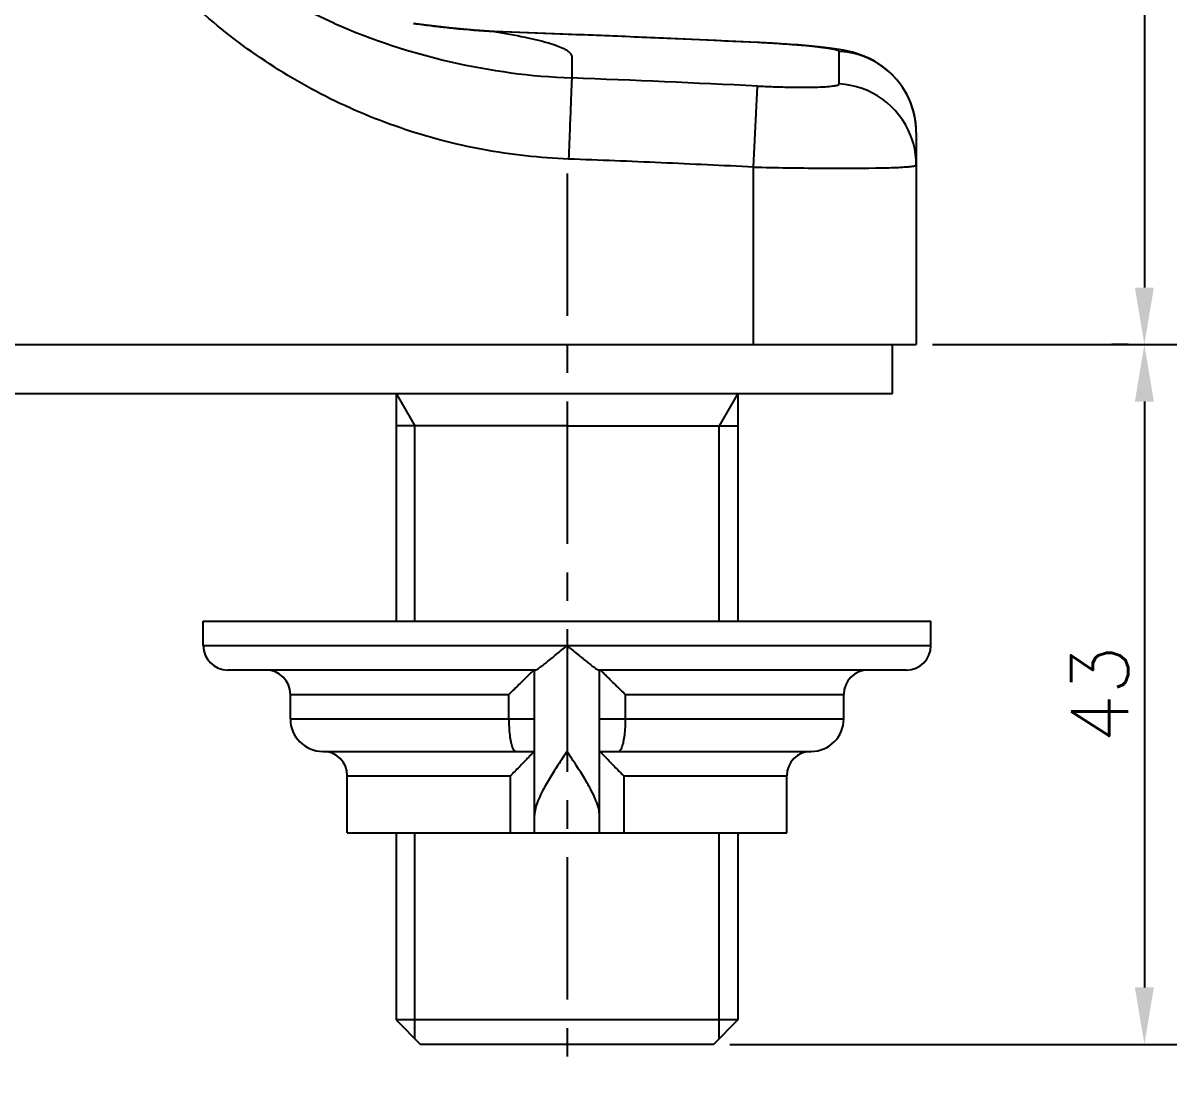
# Model space of a CAD drawing. Extents: x 25667 to 26261, y -2919 to -2499.
# Drawn here: x 26118.9 to 26189.8, y -2805.5 to -2740.8 of the extents above; entities that cross this region are included whole.
import ezdxf

# ---------------------------------------------------------------- set-up
doc = ezdxf.new("R2010")
doc.units = 0
doc.header["$LTSCALE"] = 7
doc.header["$MEASUREMENT"] = 0
doc.linetypes.add('CENTER', pattern=[2, 1.25, -0.25, 0.25, -0.25])
doc.layers.get('DEFPOINTS').update_dxf_attribs({"linetype": 'CONTINUOUS'})
for name, color, linetype in [('CENTER', 1, 'CENTER'), ('D', 2, 'CONTINUOUS'), ('DWG', 7, 'CONTINUOUS')]:
    doc.layers.add(name, color=color, linetype=linetype)
doc.styles.add('GHS', font='romans', dxfattribs={"bigfont": 'ghs'})
doc.dimstyles.new('HONG', dxfattribs={"dimscale": 0, "dimtxt": 3.5, "dimasz": 3.5, "dimexe": 2, "dimexo": 1, "dimgap": 1, "dimtad": 1, "dimdec": 4, "dimdsep": 46, "dimtxsty": 'GHS', "dimcen": 3, "dimclrd": 2, "dimclre": 2, "dimclrt": 2, "dimadec": 0, "dimazin": 0, "dimtfac": 1, "dimtdec": 4, "dimtmove": 0, "dimatfit": 2, "dimfxl": 1, "dimtvp": 1, "dimtolj": 1, "dimarcsym": 0})

# ---------------------------------------------------------------- blocks, each defined once
blk = doc.blocks.new('A$C18BB55CF')
at = {"layer": 'CENTER'}
blk.add_line((22.35, 55.5), (22.35, 0), dxfattribs=at)
at = {"layer": 'D'}
for p, q in [((11.85, 41.992), (13, 40)), ((32.85, 41.992), (31.7, 40))]:
    blk.add_line(p, q, dxfattribs=at)
at = {"layer": 'DWG'}
for p, q in [((11.85, 41.987), (11.85, 28)), ((32.85, 41.988), (32.85, 28)), ((22.35, 40), (11.85, 40)), ((22.35, 40), (32.85, 40)), ((0, 26.5), (0, 28)), ((0, 28), (44.7, 28)), ((44.7, 26.5), (44.7, 28)), ((0, 26.5), (44.7, 26.5)), ((20.392, 25), (1.5, 25)), ((20.35, 15), (20.35, 25)), ((43.2, 25), (24.308, 25)), ((24.35, 15), (24.35, 25)), ((5.35, 22), (5.35, 23.5)), ((5.35, 23.5), (18.771, 23.5)), ((18.771, 22), (18.771, 23.5)), ((25.929, 23.5), (25.929, 22)), ((25.929, 23.5), (39.35, 23.5)), ((39.35, 22), (39.35, 23.5)), ((5.35, 22), (20.35, 22)), ((24.35, 22), (39.35, 22)), ((7.35, 20), (20.35, 20)), ((24.35, 20), (37.35, 20)), ((8.85, 15), (8.85, 18.5)), ((8.85, 18.5), (18.866, 18.5)), ((18.866, 15), (18.866, 18.5)), ((25.834, 18.5), (25.834, 15)), ((25.834, 18.5), (35.85, 18.5)), ((35.85, 15), (35.85, 18.5)), ((8.85, 15), (35.85, 15)), ((11.85, 15), (11.85, 3.5)), ((32.85, 15), (32.85, 3.5)), ((11.85, 3.5), (13.35, 2)), ((32.828, 3.5), (11.85, 3.5)), ((32.85, 3.5), (31.35, 2)), ((31.35, 2), (13.35, 2))]:
    blk.add_line(p, q, dxfattribs=at)
at = {"layer": 'DWG', "color": 2}
for p, q in [((13, 28), (13, 40)), ((31.7, 28), (31.7, 40)), ((13, 2.35), (13, 15)), ((31.7, 2.35), (31.7, 15))]:
    blk.add_line(p, q, dxfattribs=at)
at = {"layer": 'DWG'}
for centre, radius, start, end in [((1.5, 26.5), 1.5, 180, 270), ((43.2, 26.5), 1.5, 270, 0), ((3.85, 23.5), 1.5, 0, 90), ((40.85, 23.5), 1.5, 90, 180), ((7.35, 22), 2, 180, 270), ((37.35, 22), 2, 270, 0), ((7.35, 18.5), 1.5, 0, 90), ((37.35, 18.5), 1.5, 90, 180)]:
    blk.add_arc(centre, radius, start, end, dxfattribs=at)
for points in [[(20.392, 25), (20.487, 25.033), (20.645, 25.131), (20.852, 25.283), (21.103, 25.479), (21.393, 25.713), (21.707, 25.969), (22.031, 26.236), (22.35, 26.5)], [(22.35, 26.5), (22.67, 26.236), (22.995, 25.968), (23.31, 25.71), (23.6, 25.477), (23.851, 25.281), (24.057, 25.13), (24.213, 25.032), (24.308, 25)], [(20.257, 24.942), (20.178, 24.872), (20.02, 24.721), (19.827, 24.529), (19.594, 24.298), (19.327, 24.035), (19.046, 23.761), (18.771, 23.5)], [(20.287, 24.968), (20.257, 24.942)], [(20.342, 25), (20.287, 24.968)], [(24.442, 24.942), (24.413, 24.968), (24.358, 25)], [(25.929, 23.5), (25.654, 23.761), (25.371, 24.036), (25.103, 24.301), (24.871, 24.532), (24.678, 24.723), (24.522, 24.873), (24.442, 24.942)], [(18.771, 22), (18.785, 21.482), (18.827, 21), (18.894, 20.586), (18.982, 20.268), (19.083, 20.068), (19.192, 20)], [(25.929, 22), (25.915, 21.482), (25.873, 21), (25.806, 20.586), (25.718, 20.268), (25.617, 20.068), (25.508, 20)], [(20.347, 20), (20.304, 19.968), (20.208, 19.873), (20.064, 19.723), (19.883, 19.531), (19.663, 19.301), (19.406, 19.036), (19.133, 18.761), (18.866, 18.5)], [(22.35, 20), (22.072, 19.58), (21.791, 19.151), (21.519, 18.726), (21.267, 18.316), (21.031, 17.911), (20.788, 17.458), (20.563, 16.965), (20.405, 16.485), (20.35, 16.075)], [(24.35, 16.075), (24.295, 16.488), (24.125, 16.993), (23.838, 17.601), (23.436, 18.311), (22.932, 19.116), (22.35, 20)], [(25.834, 18.5), (25.567, 18.761), (25.292, 19.037), (25.035, 19.304), (24.815, 19.534), (24.634, 19.724), (24.491, 19.874), (24.396, 19.968), (24.353, 20)]]:
    blk.add_spline(points, degree=3, dxfattribs=at)
blk = doc.blocks.new('*D7')
at = {"layer": 'DEFPOINTS', "color": 0, "transparency": 16777216}
for p in [(26173.742, -2760.527), (26161.287, -2803.519), (26187.754, -2803.519)]:
    blk.add_point(p, dxfattribs=at)
at = {"layer": 'DWG', "color": 2, "linetype": 'ByBlock', "lineweight": -2, "transparency": 16777216}
for p, q in [((26174.742, -2760.527), (26189.754, -2760.527)), ((26187.754, -2764.027), (26187.754, -2800.019)), ((26162.287, -2803.519), (26189.754, -2803.519))]:
    blk.add_line(p, q, dxfattribs=at)
at = {"layer": 'DWG', "color": 2, "transparency": 16777216}
for points in [[(26187.17, -2764.027), (26188.337, -2764.027), (26187.754, -2760.527)], [(26187.17, -2800.019), (26188.337, -2800.019), (26187.754, -2803.519)]]:
    blk.add_solid(points, dxfattribs=at)
at = {"layer": 'DWG', "color": 2, "transparency": 16777216, "insert": (26185.004, -2782.023), "char_height": 3.5, "attachment_point": 5, "rotation": 90, "style": 'GHS'}
blk.add_mtext('\\A1;43', dxfattribs=at)
blk = doc.blocks.new('*D8')
at = {"layer": 'DEFPOINTS', "color": 0, "transparency": 16777216}
for p in [(26122.527, -2638.792), (26187.754, -2760.527), (26187.754, -2760.527)]:
    blk.add_point(p, dxfattribs=at)
at = {"layer": 'DWG', "color": 2, "linetype": 'ByBlock', "lineweight": -2, "transparency": 16777216}
for p, q in [((26123.527, -2638.792), (26189.754, -2638.792)), ((26187.754, -2642.292), (26187.754, -2757.027)), ((26186.754, -2760.527), (26185.754, -2760.527))]:
    blk.add_line(p, q, dxfattribs=at)
at = {"layer": 'DWG', "color": 2, "transparency": 16777216}
for points in [[(26187.17, -2642.292), (26188.337, -2642.292), (26187.754, -2638.792)], [(26187.17, -2757.027), (26188.337, -2757.027), (26187.754, -2760.527)]]:
    blk.add_solid(points, dxfattribs=at)
at = {"layer": 'DWG', "color": 2, "transparency": 16777216, "insert": (26184.087, -2699.659), "char_height": 3.5, "attachment_point": 5, "rotation": 90, "style": 'GHS'}
blk.add_mtext('\\A1;(121.8)', dxfattribs=at)

msp = doc.modelspace()

# ---------------------------------------------------------------- linework, layer by layer
at = {"layer": 'DWG'}
for p, q in [((26147.80678, -2741.29843), (26147.80689, -2741.28978)), ((26152.56067, -2741.46541), (26147.80695, -2741.28845)), ((26158.20692, -2741.69859), (26152.56067, -2741.46541)), ((26163.98179, -2741.96265), (26158.20692, -2741.69859)), ((26163.98179, -2741.96264), (26163.98141, -2741.97065)), ((26169.00081, -2744.51583), (26169.00081, -2742.51203)), ((26163.74107, -2749.6193), (26163.9805, -2744.64232)), ((26173.74212, -2747.49638), (26173.74212, -2747.49662)), ((26173.74212, -2747.49662), (26173.74212, -2760.52737)), ((26163.74705, -2760.52737), (26163.74073, -2749.6193)), ((26028.78711, -2760.52737), (26173.74212, -2760.52737)), ((26172.28711, -2763.52734), (26172.28711, -2760.52734)), ((26098.28711, -2763.52734), (26172.28711, -2763.52734))]:
    msp.add_line(p, q, dxfattribs=at)
for points in [[(26138.01045, -2740.80226), (26136.20562, -2739.9548), (26134.25808, -2738.90131), (26132.60594, -2737.87034), (26131.15825, -2736.79734), (26129.82327, -2735.61514), (26128.60596, -2734.34879), (26127.47779, -2732.96643), (26126.48486, -2731.51687), (26125.66312, -2730.06319), (26124.99732, -2728.60655), (26124.47929, -2727.16139), (26124.10211, -2725.7267), (26123.86025, -2724.29402), (26123.76139, -2723.15332)], [(26147.80688, -2741.28978), (26146.6066, -2741.20321), (26145.03673, -2741.05677), (26143.4883, -2740.87638), (26142.88151, -2740.79518)], [(26173.74212, -2747.49639), (26173.73561, -2747.24056), (26173.67449, -2746.67511), (26173.55391, -2746.13479), (26173.37959, -2745.62346), (26173.15691, -2745.14427), (26172.89289, -2744.70261), (26172.59353, -2744.30034), (26172.26691, -2743.94096), (26171.91983, -2743.62489), (26171.56036, -2743.35272), (26171.19349, -2743.12187), (26170.82898, -2742.93198), (26170.46816, -2742.77748), (26170.12708, -2742.65809), (26169.82151, -2742.57019), (26169.53706, -2742.50198), (26169.27033, -2742.44768), (26169.00396, -2742.40077), (26168.72307, -2742.35733), (26168.42196, -2742.31593), (26168.09337, -2742.27539), (26167.73427, -2742.23541), (26167.3412, -2742.19576), (26166.91448, -2742.15664), (26166.45543, -2742.11832), (26165.9653, -2742.08111), (26165.44623, -2742.04541), (26164.90221, -2742.0117), (26164.33846, -2741.98048), (26163.98179, -2741.96264)]]:
    msp.add_lwpolyline(points, dxfattribs=at)
for centre, radius, start, end in [((26154.1502, -2703.88483), 40.29129, 246.3858027, 267.7559279), ((26153.03891, -2666.54265), 74.94504, 262.1951358, 262.990935), ((26152.74496, -2668.92819), 72.54147, 262.9914553, 263.7181085), ((26152.57034, -2670.49925), 70.96073, 263.7194543, 264.1198447), ((26152.27154, -2673.5408), 67.90457, 264.1077158, 266.2301146), ((26102.58867, -4021.58761), 1281.08885, 87.25324075, 87.97722951), ((26168.74367, -2747.50564), 5.00007, 29.9083497, 87.0516312), ((26102.18546, -4031.62607), 1288.46647, 87.25103143, 87.758805), ((26168.74313, -2749.51296), 5.00371, 21.6381399, 87.0495348), ((26168.77437, -2747.49497), 4.96783, 15.2808604, 29.978224), ((26168.76482, -2747.49145), 4.97612, 13.8855187, 15.2128072), ((26168.71775, -2747.50255), 5.02448, 8.3345209, 13.8796207), ((26168.70817, -2747.50428), 5.03421, 5.7675763, 8.3381973), ((26168.76716, -2747.49878), 4.97496, 0.0247569, 5.7727708)]:
    msp.add_arc(centre, radius, start, end, dxfattribs=at)
for points, knots in [([(26152.37982, -2749.12638), (26150.61842, -2749.06128), (26147.09993, -2748.6694), (26141.96854, -2747.3206), (26137.08749, -2745.23681), (26132.56842, -2742.45319), (26128.50901, -2739.04055), (26124.97162, -2735.11186), (26122.11716, -2730.74019), (26120.68441, -2727.59421), (26120.11008, -2725.9977)], [0, 0, 0, 0, 0.12577032, 0.251542, 0.37731346, 0.50308253, 0.62885596, 0.75449586, 0.87893448, 1, 1, 1, 1]), ([(26147.80684, -2741.29843), (26148.44228, -2741.39908), (26149.55977, -2741.59542), (26150.84929, -2741.89241), (26151.63733, -2742.14383), (26152.04967, -2742.31411), (26152.31235, -2742.46651), (26152.45477, -2742.59308), (26152.52432, -2742.68048), (26152.56546, -2742.76995), (26152.57687, -2742.85966), (26152.57423, -2742.94673), (26152.57164, -2743.06379), (26152.57201, -2743.21218), (26152.57337, -2743.45489), (26152.57128, -2743.76627), (26152.57258, -2744.01748), (26152.57253, -2744.14521)], [0, 0, 0, 0, 0.29942119, 0.52794386, 0.61514805, 0.68403166, 0.73539488, 0.75541411, 0.77238194, 0.78705054, 0.80059548, 0.81403517, 0.8275919, 0.85508933, 0.88308756, 0.94055257, 1, 1, 1, 1]), ([(26169.00086, -2742.51203), (26169.00103, -2742.49912), (26168.96355, -2742.46986), (26168.89195, -2742.44409), (26168.76959, -2742.4096), (26168.60458, -2742.37585), (26168.39404, -2742.33958), (26168.03193, -2742.28682), (26167.48606, -2742.22239), (26166.73529, -2742.15037), (26165.87841, -2742.08215), (26164.94838, -2742.02084), (26164.30737, -2741.98628), (26163.98054, -2741.9706)], [0, 0, 0, 0, 0.00764041, 0.02329471, 0.04784848, 0.08131439, 0.12350932, 0.17400462, 0.29789537, 0.44858533, 0.62022651, 0.80641732, 1, 1, 1, 1]), ([(26152.57256, -2744.14521), (26152.57251, -2744.29568), (26152.54916, -2744.77751), (26152.51361, -2745.76494), (26152.45052, -2747.27489), (26152.40538, -2748.45347), (26152.37982, -2749.12641)], [0, 0, 0, 0, 0.0905509, 0.29018208, 0.59472304, 1, 1, 1, 1]), ([(26163.98027, -2744.64233), (26164.3067, -2744.65802), (26164.94725, -2744.68426), (26165.87752, -2744.70899), (26166.73525, -2744.7175), (26167.48654, -2744.71039), (26168.10431, -2744.68673), (26168.5611, -2744.65202), (26168.84012, -2744.60581), (26168.96724, -2744.56364), (26169.00111, -2744.53003), (26169.00101, -2744.51584)], [0, 0, 0, 0, 0.19394099, 0.38043773, 0.55225898, 0.70290494, 0.82645717, 0.91855478, 0.97593619, 0.99157546, 1, 1, 1, 1]), ([(26173.74205, -2749.46882), (26173.74124, -2749.32152), (26173.71022, -2748.70876), (26173.5659, -2748.10111), (26173.39409, -2747.66794)], [0, 0, 0, 0, 0.24017938, 1, 1, 1, 1]), ([(26163.74107, -2749.6193), (26161.84796, -2749.5277), (26158.06123, -2749.35502), (26154.27387, -2749.19619), (26152.37982, -2749.12641)], [0, 0, 0, 0, 0.49999993, 1, 1, 1, 1]), ([(26163.74074, -2749.61924), (26165.11525, -2749.65282), (26167.62045, -2749.69441), (26170.12625, -2749.69672), (26171.25666, -2749.67706)], [0, 0, 0, 0, 0.54876201, 1, 1, 1, 1]), ([(26171.25666, -2749.67706), (26171.44442, -2749.6738), (26171.79812, -2749.66641), (26172.29485, -2749.65137), (26172.72152, -2749.63346), (26173.07701, -2749.61224), (26173.35175, -2749.58974), (26173.56082, -2749.56243), (26173.66956, -2749.5407), (26173.74228, -2749.51273), (26173.74212, -2749.49551)], [0, 0, 0, 0, 0.22493385, 0.42380786, 0.59503, 0.73703054, 0.84867859, 0.92950977, 0.97936518, 1, 1, 1, 1])]:
    msp.add_open_spline(points, degree=3, knots=knots, dxfattribs=at)

# ---------------------------------------------------------------- block references
msp.add_blockref('A$C18BB55CF', (26129.93708, -2805.51919), dxfattribs=at)

# ---------------------------------------------------------------- dimensions: what is measured, and where the dimension line sits
for base, p1, p2, text, picture, middle in [((26187.75381, -2760.52737), (26122.52749, -2638.79155), (26187.75381, -2760.52737), '(121.8)', '*D8', (26184.08715, -2699.65946)), ((26187.75381, -2803.5192), (26173.74212, -2760.52737), (26161.28711, -2803.5192), '43', '*D7', (26185.00381, -2782.02329))]:
    dim = msp.add_linear_dim(base=base, p1=p1, p2=p2, angle=90, text=text, dimstyle='HONG', override={"dimscale": 1, "dimatfit": 3, "dimarcsym": 1}, dxfattribs=at)
    dim.commit()
    dim.dimension.update_dxf_attribs({"geometry": picture, "text_midpoint": middle})

doc.saveas('drawing.dxf')
